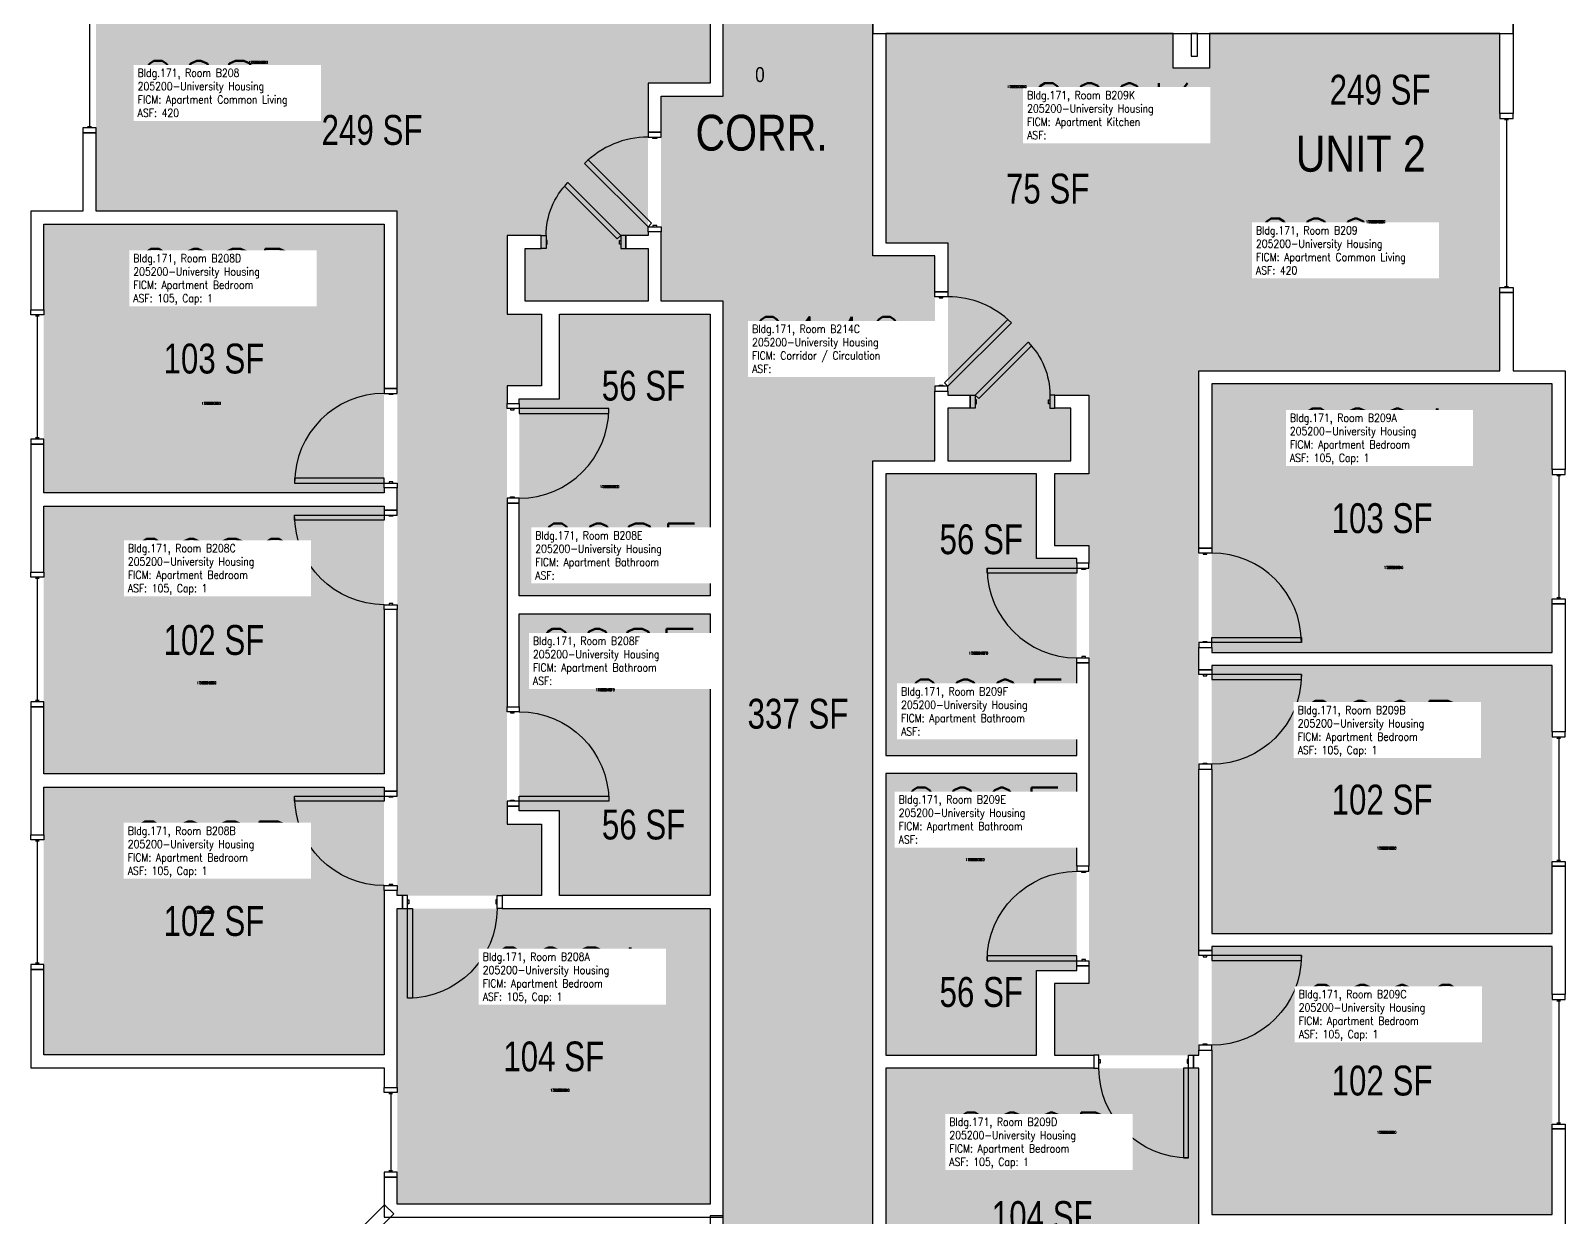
# Model space of a CAD drawing. Header units: inches. Extents: x -98 to 2219, y 102 to 2358.
# Drawn here: x 1596 to 2212, y 1337 to 1814 of the extents above; entities that cross this region are included whole.
import ezdxf
from ezdxf.enums import TextEntityAlignment as Align

# ---------------------------------------------------------------- set-up
doc = ezdxf.new("R2010")
doc.units = ezdxf.units.IN
doc.header["$LTSCALE"] = 96
doc.header["$MEASUREMENT"] = 0
for name, color, linetype in [('A-Area-Iden', 1, 'Continuous'), ('A-Door', 2, 'Continuous'), ('A-Glaz', 1, 'Continuous'), ('A-IDEN-RNUM', 7, 'Continuous'), ('A-IDEN-SNUM', 4, 'Continuous'), ('A-IDEN-VNUM', 4, 'Continuous'), ('A-Wall', 5, 'Continuous'), ('AREA-TEXT', 3, 'Continuous'), ('Rooms-Category-Color', 7, 'Continuous'), ('Rooms-College-Color', 7, 'Continuous'), ('Rooms-Department-Color', 7, 'Continuous'), ('Rooms-Division-Color', 7, 'Continuous'), ('Rooms-Information', 7, 'Continuous')]:
    doc.layers.add(name, color=color, linetype=linetype)
doc.styles.add('AREA', font='arial.ttf', dxfattribs={"width": 0.75, "height": 12})
doc.styles.add('ROOMSNUMBER', font='txt.shx', dxfattribs={"height": 0.03})
doc.styles.add('ROOMVNUMBER', font='simplex.shx', dxfattribs={"width": 0.85})
doc.styles.get("Standard").update_dxf_attribs({"font": 'ARIALN.TTF'})

msp = doc.modelspace()

# ---------------------------------------------------------------- hatches: boundary and pattern name
h = msp.add_hatch()
h.set_pattern_fill('ANSI31', color=256, angle=90, style=0)
h.set_pattern_definition([(135, (1222.829, 1277.82816), (-0.088388348, -0.088388348), [])])
h.paths.add_polyline_path([(1806.78, 1609.3), (1806.78, 1668.03), (1815.99, 1668.03), (1815.99, 1609.3)], flags=9)
h = msp.add_hatch()
h.set_pattern_fill('ANSI31', color=256, style=0)
h.set_pattern_definition([(45, (2585.01571, 1213.70845), (0.088388348, -0.088388348), [])])
h.paths.add_polyline_path([(2001.07, 1545.18), (2001.07, 1603.91), (1991.86, 1603.91), (1991.86, 1545.18)], flags=9)
at = {"layer": 'Rooms-Category-Color', "true_color": 0xadadad}
msp.add_hatch(color=253, dxfattribs=at).paths.add_polyline_path([(1933.92, 1907.33), (1873.92, 1907.33), (1873.92, 1787.42), (1848.92, 1787.42), (1848.92, 1705.09), (1873.92, 1705.09), (1873.92, 1171.68), (1958.51, 1171.41), (1933.92, 1196), (1933.92, 1640.97), (1958.92, 1640.97), (1958.92, 1723.3), (1933.92, 1723.3)])
at = {"layer": 'Rooms-Category-Color', "true_color": 0x728ef3}
for points in [[(1738.55, 1876.81), (1738.55, 1792.67), (1843.67, 1792.67), (1843.67, 1731.54), (1834.72, 1731.54), (1834.72, 1726.29), (1843.67, 1726.29), (1843.67, 1705.09), (1794.3, 1705.09), (1794.3, 1726.29), (1800.72, 1726.29), (1800.72, 1731.54), (1787.05, 1731.54), (1787.05, 1699.84), (1800.92, 1699.84), (1800.92, 1671.09), (1787.05, 1671.09), (1787.05, 1495.06), (1800.92, 1495.06), (1800.92, 1466.31), (1742.92, 1466.31), (1742.92, 1741.31), (1621.92, 1741.31), (1621.92, 1876.81)], [(1868.67, 1792.67), (1738.55, 1792.67), (1738.55, 1862.81), (1753.17, 1862.81), (1753.17, 1876.81), (1868.67, 1876.81)], [(1939.17, 1728.55), (2069.3, 1728.55), (2069.3, 1798.69), (2054.67, 1798.69), (2054.67, 1812.69), (1939.17, 1812.69)], [(2069.3, 1812.69), (2069.3, 1728.55), (1964.17, 1728.55), (1964.17, 1667.42), (1973.12, 1667.42), (1973.12, 1662.17), (1964.17, 1662.17), (1964.17, 1640.97), (2013.55, 1640.97), (2013.55, 1662.17), (2007.12, 1662.17), (2007.12, 1667.42), (2020.8, 1667.42), (2020.8, 1635.72), (2006.92, 1635.72), (2006.92, 1606.97), (2020.8, 1606.97), (2020.8, 1430.94), (2006.92, 1430.94), (2006.92, 1402.19), (2064.92, 1402.19), (2064.92, 1677.19), (2185.92, 1677.19), (2185.92, 1812.69)], [(1600.92, 1736.06), (1600.92, 1628.06), (1737.67, 1628.06), (1737.67, 1736.06)], [(1868.67, 1586.7), (1791.92, 1586.7), (1791.92, 1665.84), (1808.17, 1665.84), (1808.17, 1699.84), (1868.67, 1699.84)], [(2206.92, 1671.94), (2206.92, 1563.94), (2070.17, 1563.94), (2070.17, 1671.94)], [(1939.17, 1522.58), (2015.92, 1522.58), (2015.92, 1601.72), (1999.67, 1601.72), (1999.67, 1635.72), (1939.17, 1635.72)], [(1600.92, 1515.18), (1737.67, 1515.18), (1737.67, 1622.81), (1600.92, 1622.81)], [(1868.67, 1466.31), (1808.17, 1466.31), (1808.17, 1500.31), (1791.92, 1500.31), (1791.92, 1579.45), (1868.67, 1579.45)], [(2206.92, 1451.07), (2070.17, 1451.07), (2070.17, 1558.69), (2206.92, 1558.69)], [(1939.17, 1402.19), (1999.67, 1402.19), (1999.67, 1436.19), (2015.92, 1436.19), (2015.92, 1515.33), (1939.17, 1515.33)], [(1737.67, 1402.31), (1600.92, 1402.31), (1600.92, 1509.93), (1737.67, 1509.93)], [(1868.67, 1342.31), (1742.92, 1342.31), (1742.92, 1461.06), (1868.67, 1461.06)], [(2070.17, 1338.19), (2206.92, 1338.19), (2206.92, 1445.82), (2070.17, 1445.82)], [(1939.17, 1278.19), (2064.92, 1278.19), (2064.92, 1396.94), (1939.17, 1396.94)]]:
    msp.add_hatch(color=171, dxfattribs=at).paths.add_polyline_path(points)
at = {"layer": 'Rooms-College-Color', "true_color": 0xadadad}
for points in [[(1933.92, 1907.33), (1873.92, 1907.33), (1873.92, 1787.42), (1848.92, 1787.42), (1848.92, 1705.09), (1873.92, 1705.09), (1873.92, 1171.68), (1958.51, 1171.41), (1933.92, 1196), (1933.92, 1640.97), (1958.92, 1640.97), (1958.92, 1723.3), (1933.92, 1723.3)], [(1738.55, 1876.81), (1738.55, 1792.67), (1843.67, 1792.67), (1843.67, 1731.54), (1834.72, 1731.54), (1834.72, 1726.29), (1843.67, 1726.29), (1843.67, 1705.09), (1794.3, 1705.09), (1794.3, 1726.29), (1800.72, 1726.29), (1800.72, 1731.54), (1787.05, 1731.54), (1787.05, 1699.84), (1800.92, 1699.84), (1800.92, 1671.09), (1787.05, 1671.09), (1787.05, 1495.06), (1800.92, 1495.06), (1800.92, 1466.31), (1742.92, 1466.31), (1742.92, 1741.31), (1621.92, 1741.31), (1621.92, 1876.81)], [(1868.67, 1792.67), (1738.55, 1792.67), (1738.55, 1862.81), (1753.17, 1862.81), (1753.17, 1876.81), (1868.67, 1876.81)], [(1939.17, 1728.55), (2069.3, 1728.55), (2069.3, 1798.69), (2054.67, 1798.69), (2054.67, 1812.69), (1939.17, 1812.69)], [(2069.3, 1812.69), (2069.3, 1728.55), (1964.17, 1728.55), (1964.17, 1667.42), (1973.12, 1667.42), (1973.12, 1662.17), (1964.17, 1662.17), (1964.17, 1640.97), (2013.55, 1640.97), (2013.55, 1662.17), (2007.12, 1662.17), (2007.12, 1667.42), (2020.8, 1667.42), (2020.8, 1635.72), (2006.92, 1635.72), (2006.92, 1606.97), (2020.8, 1606.97), (2020.8, 1430.94), (2006.92, 1430.94), (2006.92, 1402.19), (2064.92, 1402.19), (2064.92, 1677.19), (2185.92, 1677.19), (2185.92, 1812.69)], [(1600.92, 1736.06), (1600.92, 1628.06), (1737.67, 1628.06), (1737.67, 1736.06)], [(1868.67, 1586.7), (1791.92, 1586.7), (1791.92, 1665.84), (1808.17, 1665.84), (1808.17, 1699.84), (1868.67, 1699.84)], [(2206.92, 1671.94), (2206.92, 1563.94), (2070.17, 1563.94), (2070.17, 1671.94)], [(1939.17, 1522.58), (2015.92, 1522.58), (2015.92, 1601.72), (1999.67, 1601.72), (1999.67, 1635.72), (1939.17, 1635.72)], [(1600.92, 1515.18), (1737.67, 1515.18), (1737.67, 1622.81), (1600.92, 1622.81)], [(1868.67, 1466.31), (1808.17, 1466.31), (1808.17, 1500.31), (1791.92, 1500.31), (1791.92, 1579.45), (1868.67, 1579.45)], [(2206.92, 1451.07), (2070.17, 1451.07), (2070.17, 1558.69), (2206.92, 1558.69)], [(1939.17, 1402.19), (1999.67, 1402.19), (1999.67, 1436.19), (2015.92, 1436.19), (2015.92, 1515.33), (1939.17, 1515.33)], [(1737.67, 1402.31), (1600.92, 1402.31), (1600.92, 1509.93), (1737.67, 1509.93)], [(1868.67, 1342.31), (1742.92, 1342.31), (1742.92, 1461.06), (1868.67, 1461.06)], [(2070.17, 1338.19), (2206.92, 1338.19), (2206.92, 1445.82), (2070.17, 1445.82)], [(1939.17, 1278.19), (2064.92, 1278.19), (2064.92, 1396.94), (1939.17, 1396.94)]]:
    msp.add_hatch(color=253, dxfattribs=at).paths.add_polyline_path(points)
at = {"layer": 'Rooms-Department-Color', "true_color": 0xacacac}
msp.add_hatch(color=253, dxfattribs=at).paths.add_polyline_path([(1933.92, 1907.33), (1873.92, 1907.33), (1873.92, 1787.42), (1848.92, 1787.42), (1848.92, 1705.09), (1873.92, 1705.09), (1873.92, 1171.68), (1958.51, 1171.41), (1933.92, 1196), (1933.92, 1640.97), (1958.92, 1640.97), (1958.92, 1723.3), (1933.92, 1723.3)])
at = {"layer": 'Rooms-Department-Color', "true_color": 0x604aed}
for points in [[(1738.55, 1876.81), (1738.55, 1792.67), (1843.67, 1792.67), (1843.67, 1731.54), (1834.72, 1731.54), (1834.72, 1726.29), (1843.67, 1726.29), (1843.67, 1705.09), (1794.3, 1705.09), (1794.3, 1726.29), (1800.72, 1726.29), (1800.72, 1731.54), (1787.05, 1731.54), (1787.05, 1699.84), (1800.92, 1699.84), (1800.92, 1671.09), (1787.05, 1671.09), (1787.05, 1495.06), (1800.92, 1495.06), (1800.92, 1466.31), (1742.92, 1466.31), (1742.92, 1741.31), (1621.92, 1741.31), (1621.92, 1876.81)], [(1868.67, 1792.67), (1738.55, 1792.67), (1738.55, 1862.81), (1753.17, 1862.81), (1753.17, 1876.81), (1868.67, 1876.81)], [(1939.17, 1728.55), (2069.3, 1728.55), (2069.3, 1798.69), (2054.67, 1798.69), (2054.67, 1812.69), (1939.17, 1812.69)], [(2069.3, 1812.69), (2069.3, 1728.55), (1964.17, 1728.55), (1964.17, 1667.42), (1973.12, 1667.42), (1973.12, 1662.17), (1964.17, 1662.17), (1964.17, 1640.97), (2013.55, 1640.97), (2013.55, 1662.17), (2007.12, 1662.17), (2007.12, 1667.42), (2020.8, 1667.42), (2020.8, 1635.72), (2006.92, 1635.72), (2006.92, 1606.97), (2020.8, 1606.97), (2020.8, 1430.94), (2006.92, 1430.94), (2006.92, 1402.19), (2064.92, 1402.19), (2064.92, 1677.19), (2185.92, 1677.19), (2185.92, 1812.69)], [(1600.92, 1736.06), (1600.92, 1628.06), (1737.67, 1628.06), (1737.67, 1736.06)], [(1868.67, 1586.7), (1791.92, 1586.7), (1791.92, 1665.84), (1808.17, 1665.84), (1808.17, 1699.84), (1868.67, 1699.84)], [(2206.92, 1671.94), (2206.92, 1563.94), (2070.17, 1563.94), (2070.17, 1671.94)], [(1939.17, 1522.58), (2015.92, 1522.58), (2015.92, 1601.72), (1999.67, 1601.72), (1999.67, 1635.72), (1939.17, 1635.72)], [(1600.92, 1515.18), (1737.67, 1515.18), (1737.67, 1622.81), (1600.92, 1622.81)], [(1868.67, 1466.31), (1808.17, 1466.31), (1808.17, 1500.31), (1791.92, 1500.31), (1791.92, 1579.45), (1868.67, 1579.45)], [(2206.92, 1451.07), (2070.17, 1451.07), (2070.17, 1558.69), (2206.92, 1558.69)], [(1939.17, 1402.19), (1999.67, 1402.19), (1999.67, 1436.19), (2015.92, 1436.19), (2015.92, 1515.33), (1939.17, 1515.33)], [(1737.67, 1402.31), (1600.92, 1402.31), (1600.92, 1509.93), (1737.67, 1509.93)], [(1868.67, 1342.31), (1742.92, 1342.31), (1742.92, 1461.06), (1868.67, 1461.06)], [(2070.17, 1338.19), (2206.92, 1338.19), (2206.92, 1445.82), (2070.17, 1445.82)], [(1939.17, 1278.19), (2064.92, 1278.19), (2064.92, 1396.94), (1939.17, 1396.94)]]:
    msp.add_hatch(color=173, dxfattribs=at).paths.add_polyline_path(points)
at = {"layer": 'Rooms-Division-Color', "true_color": 0xadadad}
msp.add_hatch(color=253, dxfattribs=at).paths.add_polyline_path([(1933.92, 1907.33), (1873.92, 1907.33), (1873.92, 1787.42), (1848.92, 1787.42), (1848.92, 1705.09), (1873.92, 1705.09), (1873.92, 1171.68), (1958.51, 1171.41), (1933.92, 1196), (1933.92, 1640.97), (1958.92, 1640.97), (1958.92, 1723.3), (1933.92, 1723.3)])
at = {"layer": 'Rooms-Division-Color', "true_color": 0x604aed}
for points in [[(1738.55, 1876.81), (1738.55, 1792.67), (1843.67, 1792.67), (1843.67, 1731.54), (1834.72, 1731.54), (1834.72, 1726.29), (1843.67, 1726.29), (1843.67, 1705.09), (1794.3, 1705.09), (1794.3, 1726.29), (1800.72, 1726.29), (1800.72, 1731.54), (1787.05, 1731.54), (1787.05, 1699.84), (1800.92, 1699.84), (1800.92, 1671.09), (1787.05, 1671.09), (1787.05, 1495.06), (1800.92, 1495.06), (1800.92, 1466.31), (1742.92, 1466.31), (1742.92, 1741.31), (1621.92, 1741.31), (1621.92, 1876.81)], [(1868.67, 1792.67), (1738.55, 1792.67), (1738.55, 1862.81), (1753.17, 1862.81), (1753.17, 1876.81), (1868.67, 1876.81)], [(1939.17, 1728.55), (2069.3, 1728.55), (2069.3, 1798.69), (2054.67, 1798.69), (2054.67, 1812.69), (1939.17, 1812.69)], [(2069.3, 1812.69), (2069.3, 1728.55), (1964.17, 1728.55), (1964.17, 1667.42), (1973.12, 1667.42), (1973.12, 1662.17), (1964.17, 1662.17), (1964.17, 1640.97), (2013.55, 1640.97), (2013.55, 1662.17), (2007.12, 1662.17), (2007.12, 1667.42), (2020.8, 1667.42), (2020.8, 1635.72), (2006.92, 1635.72), (2006.92, 1606.97), (2020.8, 1606.97), (2020.8, 1430.94), (2006.92, 1430.94), (2006.92, 1402.19), (2064.92, 1402.19), (2064.92, 1677.19), (2185.92, 1677.19), (2185.92, 1812.69)], [(1600.92, 1736.06), (1600.92, 1628.06), (1737.67, 1628.06), (1737.67, 1736.06)], [(1868.67, 1586.7), (1791.92, 1586.7), (1791.92, 1665.84), (1808.17, 1665.84), (1808.17, 1699.84), (1868.67, 1699.84)], [(2206.92, 1671.94), (2206.92, 1563.94), (2070.17, 1563.94), (2070.17, 1671.94)], [(1939.17, 1522.58), (2015.92, 1522.58), (2015.92, 1601.72), (1999.67, 1601.72), (1999.67, 1635.72), (1939.17, 1635.72)], [(1600.92, 1515.18), (1737.67, 1515.18), (1737.67, 1622.81), (1600.92, 1622.81)], [(1868.67, 1466.31), (1808.17, 1466.31), (1808.17, 1500.31), (1791.92, 1500.31), (1791.92, 1579.45), (1868.67, 1579.45)], [(2206.92, 1451.07), (2070.17, 1451.07), (2070.17, 1558.69), (2206.92, 1558.69)], [(1939.17, 1402.19), (1999.67, 1402.19), (1999.67, 1436.19), (2015.92, 1436.19), (2015.92, 1515.33), (1939.17, 1515.33)], [(1737.67, 1402.31), (1600.92, 1402.31), (1600.92, 1509.93), (1737.67, 1509.93)], [(1868.67, 1342.31), (1742.92, 1342.31), (1742.92, 1461.06), (1868.67, 1461.06)], [(2070.17, 1338.19), (2206.92, 1338.19), (2206.92, 1445.82), (2070.17, 1445.82)], [(1939.17, 1278.19), (2064.92, 1278.19), (2064.92, 1396.94), (1939.17, 1396.94)]]:
    msp.add_hatch(color=173, dxfattribs=at).paths.add_polyline_path(points)

# ---------------------------------------------------------------- linework, layer by layer
at = {"layer": 'A-Door'}
for points in [[(1848.92, 1771.03), (1848.92, 1773.03), (1843.67, 1773.03), (1843.67, 1771.03)], [(1847.17, 1771.03), (1847.17, 1770.53), (1845.67, 1770.53), (1845.67, 1771.03)], [(1843.67, 1735.03), (1845.09, 1736.44), (1819.63, 1761.9), (1818.22, 1760.48)], [(1832.72, 1731.54), (1831.31, 1730.13), (1810.09, 1751.34), (1811.51, 1752.75)], [(1848.92, 1735.03), (1848.92, 1733.03), (1843.67, 1733.03), (1843.67, 1735.03)], [(1847.17, 1735.03), (1847.17, 1735.53), (1845.67, 1735.53), (1845.67, 1735.03)], [(1802.72, 1726.29), (1800.72, 1726.29), (1800.72, 1731.54), (1802.72, 1731.54)], [(1802.72, 1728.04), (1803.22, 1728.04), (1803.22, 1729.54), (1802.72, 1729.54)], [(1832.72, 1728.04), (1832.22, 1728.04), (1832.22, 1729.54), (1832.72, 1729.54)], [(1832.72, 1726.29), (1834.72, 1726.29), (1834.72, 1731.54), (1832.72, 1731.54)], [(1958.92, 1706.91), (1958.92, 1708.91), (1964.17, 1708.91), (1964.17, 1706.91)], [(1960.67, 1706.91), (1960.67, 1706.41), (1962.17, 1706.41), (1962.17, 1706.91)], [(1964.17, 1670.91), (1962.76, 1672.32), (1988.21, 1697.78), (1989.63, 1696.37)], [(1975.12, 1667.42), (1976.54, 1666.01), (1997.75, 1687.22), (1996.34, 1688.64)], [(1958.92, 1670.91), (1958.92, 1668.91), (1964.17, 1668.91), (1964.17, 1670.91)], [(1960.67, 1670.91), (1960.67, 1671.41), (1962.17, 1671.41), (1962.17, 1670.91)], [(1742.92, 1668.06), (1742.92, 1670.06), (1737.67, 1670.06), (1737.67, 1668.06)], [(1741.17, 1668.06), (1741.17, 1667.56), (1739.67, 1667.56), (1739.67, 1668.06)], [(1975.12, 1662.17), (1973.12, 1662.17), (1973.12, 1667.42), (1975.12, 1667.42)], [(1975.12, 1663.92), (1975.62, 1663.92), (1975.62, 1665.42), (1975.12, 1665.42)], [(2005.12, 1663.92), (2004.62, 1663.92), (2004.62, 1665.42), (2005.12, 1665.42)], [(2005.12, 1662.17), (2007.12, 1662.17), (2007.12, 1667.42), (2005.12, 1667.42)], [(1787.05, 1661.95), (1787.05, 1663.95), (1791.92, 1663.95), (1791.92, 1661.95)], [(1788.42, 1661.95), (1788.42, 1661.45), (1789.92, 1661.45), (1789.92, 1661.95)], [(1791.92, 1661.95), (1791.92, 1659.95), (1827.92, 1659.95), (1827.92, 1661.95)], [(1737.67, 1632.06), (1737.67, 1634.06), (1701.67, 1634.06), (1701.67, 1632.06)], [(1742.92, 1632.06), (1742.92, 1630.06), (1737.67, 1630.06), (1737.67, 1632.06)], [(1741.17, 1632.06), (1741.17, 1632.56), (1739.67, 1632.56), (1739.67, 1632.06)], [(1787.05, 1625.95), (1787.05, 1623.95), (1791.92, 1623.95), (1791.92, 1625.95)], [(1788.42, 1625.95), (1788.42, 1626.45), (1789.92, 1626.45), (1789.92, 1625.95)], [(1737.67, 1619.18), (1737.67, 1617.18), (1701.67, 1617.18), (1701.67, 1619.18)], [(1742.92, 1619.18), (1742.92, 1621.18), (1737.67, 1621.18), (1737.67, 1619.18)], [(1741.17, 1619.18), (1741.17, 1618.68), (1739.67, 1618.68), (1739.67, 1619.18)], [(2064.92, 1603.94), (2064.92, 1605.94), (2070.17, 1605.94), (2070.17, 1603.94)], [(2066.67, 1603.94), (2066.67, 1603.44), (2068.17, 1603.44), (2068.17, 1603.94)], [(2015.92, 1597.83), (2015.92, 1595.83), (1979.92, 1595.83), (1979.92, 1597.83)], [(2020.8, 1597.83), (2020.8, 1599.83), (2015.92, 1599.83), (2015.92, 1597.83)], [(2019.42, 1597.83), (2019.42, 1597.33), (2017.92, 1597.33), (2017.92, 1597.83)], [(1742.92, 1583.18), (1742.92, 1581.18), (1737.67, 1581.18), (1737.67, 1583.18)], [(1741.17, 1583.18), (1741.17, 1583.68), (1739.67, 1583.68), (1739.67, 1583.18)], [(2064.92, 1567.94), (2064.92, 1565.94), (2070.17, 1565.94), (2070.17, 1567.94)], [(2066.67, 1567.94), (2066.67, 1568.44), (2068.17, 1568.44), (2068.17, 1567.94)], [(2070.17, 1567.94), (2070.17, 1569.94), (2106.17, 1569.94), (2106.17, 1567.94)], [(2020.8, 1561.83), (2020.8, 1559.83), (2015.92, 1559.83), (2015.92, 1561.83)], [(2019.42, 1561.83), (2019.42, 1562.33), (2017.92, 1562.33), (2017.92, 1561.83)], [(2064.92, 1555.07), (2064.92, 1557.07), (2070.17, 1557.07), (2070.17, 1555.07)], [(2066.67, 1555.07), (2066.67, 1554.57), (2068.17, 1554.57), (2068.17, 1555.07)], [(2070.17, 1555.07), (2070.17, 1553.07), (2106.17, 1553.07), (2106.17, 1555.07)], [(1787.05, 1540.2), (1787.05, 1542.2), (1791.92, 1542.2), (1791.92, 1540.2)], [(1788.42, 1540.2), (1788.42, 1539.7), (1789.92, 1539.7), (1789.92, 1540.2)], [(2064.92, 1519.07), (2064.92, 1517.07), (2070.17, 1517.07), (2070.17, 1519.07)], [(2066.67, 1519.07), (2066.67, 1519.57), (2068.17, 1519.57), (2068.17, 1519.07)], [(1737.67, 1506.31), (1737.67, 1504.31), (1701.67, 1504.31), (1701.67, 1506.31)], [(1742.92, 1506.31), (1742.92, 1508.31), (1737.67, 1508.31), (1737.67, 1506.31)], [(1741.17, 1506.31), (1741.17, 1505.81), (1739.67, 1505.81), (1739.67, 1506.31)], [(1788.42, 1504.2), (1788.42, 1504.7), (1789.92, 1504.7), (1789.92, 1504.2)], [(1791.92, 1504.2), (1791.92, 1506.2), (1827.92, 1506.2), (1827.92, 1504.2)], [(1787.05, 1504.2), (1787.05, 1502.2), (1791.92, 1502.2), (1791.92, 1504.2)], [(2020.8, 1476.08), (2020.8, 1478.08), (2015.92, 1478.08), (2015.92, 1476.08)], [(2019.42, 1476.08), (2019.42, 1475.58), (2017.92, 1475.58), (2017.92, 1476.08)], [(1742.92, 1470.31), (1742.92, 1468.31), (1737.67, 1468.31), (1737.67, 1470.31)], [(1741.17, 1470.31), (1741.17, 1470.81), (1739.67, 1470.81), (1739.67, 1470.31)], [(1747.05, 1466.31), (1745.05, 1466.31), (1745.05, 1461.06), (1747.05, 1461.06)], [(1747.05, 1464.56), (1747.55, 1464.56), (1747.55, 1463.06), (1747.05, 1463.06)], [(1783.05, 1464.56), (1782.55, 1464.56), (1782.55, 1463.06), (1783.05, 1463.06)], [(1783.05, 1466.31), (1785.05, 1466.31), (1785.05, 1461.06), (1783.05, 1461.06)], [(1747.05, 1461.06), (1749.05, 1461.06), (1749.05, 1425.06), (1747.05, 1425.06)], [(2064.92, 1442.19), (2064.92, 1444.19), (2070.17, 1444.19), (2070.17, 1442.19)], [(2015.92, 1440.08), (2015.92, 1442.08), (1979.92, 1442.08), (1979.92, 1440.08)], [(2020.8, 1440.08), (2020.8, 1438.08), (2015.92, 1438.08), (2015.92, 1440.08)], [(2019.42, 1440.08), (2019.42, 1440.58), (2017.92, 1440.58), (2017.92, 1440.08)], [(2066.67, 1442.19), (2066.67, 1441.69), (2068.17, 1441.69), (2068.17, 1442.19)], [(2070.17, 1442.19), (2070.17, 1440.19), (2106.17, 1440.19), (2106.17, 1442.19)], [(2064.92, 1406.19), (2064.92, 1404.19), (2070.17, 1404.19), (2070.17, 1406.19)], [(2066.67, 1406.19), (2066.67, 1406.69), (2068.17, 1406.69), (2068.17, 1406.19)], [(2024.8, 1402.19), (2022.8, 1402.19), (2022.8, 1396.94), (2024.8, 1396.94)], [(2024.8, 1400.44), (2025.3, 1400.44), (2025.3, 1398.94), (2024.8, 1398.94)], [(2060.8, 1400.44), (2060.3, 1400.44), (2060.3, 1398.94), (2060.8, 1398.94)], [(2060.8, 1402.19), (2062.8, 1402.19), (2062.8, 1396.94), (2060.8, 1396.94)], [(2060.8, 1396.94), (2058.8, 1396.94), (2058.8, 1360.94), (2060.8, 1360.94)]]:
    msp.add_lwpolyline(points, close=True, dxfattribs=at)
for centre, start, end in [((1843.67, 1735.03), 90, 135), ((1964.17, 1670.91), 45, 90), ((1737.67, 1632.06), 90, 180), ((1791.92, 1661.95), 270, 0), ((2070.17, 1567.94), 0, 90), ((2015.92, 1597.83), 180, 270)]:
    msp.add_arc(centre, 36, start, end, dxfattribs=at)
at = {"layer": 'A-Door', "extrusion": (0, 0, -1)}
for centre, radius, start, end in [((-1832.72, 1731.54), 30, 0, 45), ((-1975.12, 1667.42), 30, 135, 180), ((-1737.67, 1619.18), 36, 270, 0), ((-2070.17, 1555.07), 36, 180, 270), ((-1791.92, 1504.2), 36, 90, 180), ((-1737.67, 1506.31), 36, 270, 0), ((-2015.92, 1440.08), 36, 0, 90), ((-1747.05, 1461.06), 36, 180, 270), ((-2070.17, 1442.19), 36, 180, 270), ((-2060.8, 1396.94), 36, 270, 0)]:
    msp.add_arc(centre, radius, start, end, dxfattribs=at)
at = {"layer": 'A-Glaz'}
for p, q in [((1619.3, 1842.19), (1619.3, 1775.19)), ((2187.8, 1778.07), (2189.3, 1778.07)), ((2188.55, 1778.07), (2188.55, 1711.07)), ((1620.05, 1775.19), (1618.55, 1775.19)), ((2187.8, 1711.07), (2189.3, 1711.07)), ((1599.05, 1699.15), (1597.55, 1699.15)), ((1598.3, 1699.15), (1598.3, 1650.15)), ((1599.05, 1650.15), (1597.55, 1650.15)), ((2208.8, 1635.04), (2210.3, 1635.04)), ((2209.55, 1635.04), (2209.55, 1586.04)), ((1599.05, 1593.68), (1597.55, 1593.68)), ((1598.3, 1593.68), (1598.3, 1544.68)), ((2208.8, 1586.04), (2210.3, 1586.04)), ((1599.05, 1544.68), (1597.55, 1544.68)), ((2208.8, 1529.57), (2210.3, 1529.57)), ((2209.55, 1529.57), (2209.55, 1480.57)), ((1599.05, 1488.16), (1597.55, 1488.16)), ((1598.3, 1488.16), (1598.3, 1439.16)), ((2208.8, 1480.57), (2210.3, 1480.57)), ((1599.05, 1439.16), (1597.55, 1439.16)), ((2208.8, 1424.04), (2210.3, 1424.04)), ((2209.55, 1424.04), (2209.55, 1375.04)), ((1741.05, 1386.69), (1739.55, 1386.69)), ((1740.3, 1386.69), (1740.3, 1355.69)), ((2208.8, 1375.04), (2210.3, 1375.04)), ((1741.05, 1355.69), (1739.55, 1355.69))]:
    msp.add_line(p, q, dxfattribs=at)
for points in [[(2191.17, 1778.57), (2191.17, 1780.57), (2185.92, 1780.57), (2185.92, 1778.57)], [(1616.67, 1774.69), (1616.67, 1772.69), (1621.92, 1772.69), (1621.92, 1774.69)], [(2191.17, 1710.57), (2191.17, 1708.57), (2185.92, 1708.57), (2185.92, 1710.57)], [(1595.67, 1699.65), (1595.67, 1701.65), (1600.92, 1701.65), (1600.92, 1699.65)], [(1595.67, 1649.65), (1595.67, 1647.65), (1600.92, 1647.65), (1600.92, 1649.65)], [(2212.17, 1635.54), (2212.17, 1637.54), (2206.92, 1637.54), (2206.92, 1635.54)], [(1595.67, 1594.18), (1595.67, 1596.18), (1600.92, 1596.18), (1600.92, 1594.18)], [(2212.17, 1585.54), (2212.17, 1583.54), (2206.92, 1583.54), (2206.92, 1585.54)], [(1595.67, 1544.18), (1595.67, 1542.18), (1600.92, 1542.18), (1600.92, 1544.18)], [(2212.17, 1530.07), (2212.17, 1532.07), (2206.92, 1532.07), (2206.92, 1530.07)], [(1595.67, 1488.66), (1595.67, 1490.66), (1600.92, 1490.66), (1600.92, 1488.66)], [(2212.17, 1480.07), (2212.17, 1478.07), (2206.92, 1478.07), (2206.92, 1480.07)], [(1595.67, 1438.66), (1595.67, 1436.66), (1600.92, 1436.66), (1600.92, 1438.66)], [(2212.17, 1424.54), (2212.17, 1426.54), (2206.92, 1426.54), (2206.92, 1424.54)], [(1737.67, 1387.19), (1737.67, 1389.19), (1742.92, 1389.19), (1742.92, 1387.19)], [(2212.17, 1374.54), (2212.17, 1372.54), (2206.92, 1372.54), (2206.92, 1374.54)], [(1737.67, 1355.19), (1737.67, 1353.19), (1742.92, 1353.19), (1742.92, 1355.19)]]:
    msp.add_lwpolyline(points, close=True, dxfattribs=at)
at = {"layer": 'A-Wall'}
for p, q in [((1933.92, 1907.33), (1933.92, 1812.69)), ((1873.92, 1787.42), (1873.92, 1882.06)), ((1868.67, 1876.81), (1868.67, 1792.67)), ((2191.17, 1812.69), (2191.17, 1850.06)), ((1933.92, 1723.3), (1933.92, 1817.94)), ((1933.92, 1812.69), (2191.17, 1812.69)), ((1939.17, 1812.69), (1939.17, 1728.55)), ((2054.67, 1812.69), (1939.17, 1812.69)), ((2054.67, 1798.69), (2054.67, 1812.69)), ((2064.42, 1812.69), (2061.92, 1812.69)), ((2061.92, 1812.69), (2061.92, 1803.57)), ((2064.42, 1803.57), (2064.42, 1812.69)), ((2185.92, 1812.69), (2069.3, 1812.69)), ((2069.3, 1812.69), (2069.3, 1798.69)), ((2185.92, 1780.57), (2185.92, 1812.69)), ((2191.17, 1817.94), (2191.17, 1780.57)), ((2061.92, 1803.57), (2064.42, 1803.57)), ((2069.3, 1798.69), (2054.67, 1798.69)), ((1843.67, 1792.67), (1843.67, 1773.03)), ((1868.67, 1792.67), (1843.67, 1792.67)), ((1848.92, 1773.03), (1848.92, 1787.42)), ((1848.92, 1787.42), (1873.92, 1787.42)), ((2191.17, 1780.57), (2185.92, 1780.57)), ((1616.67, 1772.69), (1616.67, 1741.31)), ((1621.92, 1772.69), (1616.67, 1772.69)), ((1621.92, 1741.31), (1621.92, 1772.69)), ((1843.67, 1773.03), (1848.92, 1773.03)), ((1595.67, 1741.31), (1595.67, 1701.65)), ((1616.67, 1741.31), (1595.67, 1741.31)), ((1742.92, 1741.31), (1621.92, 1741.31)), ((1742.92, 1670.06), (1742.92, 1741.31)), ((1600.92, 1701.65), (1600.92, 1736.06)), ((1600.92, 1736.06), (1737.67, 1736.06)), ((1737.67, 1736.06), (1737.67, 1670.06)), ((1843.67, 1733.03), (1843.67, 1731.54)), ((1848.92, 1733.03), (1843.67, 1733.03)), ((1848.92, 1705.09), (1848.92, 1733.03)), ((1787.05, 1731.54), (1787.05, 1699.84)), ((1800.72, 1731.54), (1787.05, 1731.54)), ((1794.3, 1705.09), (1794.3, 1726.29)), ((1794.3, 1726.29), (1800.72, 1726.29)), ((1800.72, 1726.29), (1800.72, 1731.54)), ((1843.67, 1731.54), (1834.72, 1731.54)), ((1834.72, 1731.54), (1834.72, 1726.29)), ((1834.72, 1726.29), (1843.67, 1726.29)), ((1843.67, 1726.29), (1843.67, 1705.09)), ((1939.17, 1728.55), (1964.17, 1728.55)), ((1964.17, 1728.55), (1964.17, 1708.91)), ((1958.92, 1723.3), (1933.92, 1723.3)), ((1958.92, 1708.91), (1958.92, 1723.3)), ((1964.17, 1708.91), (1958.92, 1708.91)), ((2185.92, 1677.19), (2185.92, 1708.57)), ((2185.92, 1708.57), (2191.17, 1708.57)), ((2191.17, 1708.57), (2191.17, 1677.19)), ((1595.67, 1701.65), (1600.92, 1701.65)), ((1843.67, 1705.09), (1794.3, 1705.09)), ((1873.92, 1705.09), (1848.92, 1705.09)), ((1873.92, 1465.68), (1873.92, 1705.09)), ((1787.05, 1699.84), (1800.92, 1699.84)), ((1800.92, 1699.84), (1800.92, 1671.09)), ((1808.17, 1665.84), (1808.17, 1699.84)), ((1808.17, 1699.84), (1868.67, 1699.84)), ((1868.67, 1699.84), (1868.67, 1586.7)), ((2064.92, 1677.19), (2185.92, 1677.19)), ((2064.92, 1605.94), (2064.92, 1677.19)), ((2191.17, 1677.19), (2212.17, 1677.19)), ((2212.17, 1677.19), (2212.17, 1637.54)), ((1787.05, 1671.09), (1787.05, 1663.95)), ((1800.92, 1671.09), (1787.05, 1671.09)), ((2206.92, 1671.94), (2070.17, 1671.94)), ((2070.17, 1671.94), (2070.17, 1605.94)), ((2206.92, 1637.54), (2206.92, 1671.94)), ((1737.67, 1670.06), (1742.92, 1670.06)), ((1791.92, 1663.95), (1791.92, 1665.84)), ((1791.92, 1665.84), (1808.17, 1665.84)), ((1958.92, 1640.97), (1958.92, 1668.91)), ((1958.92, 1668.91), (1964.17, 1668.91)), ((1964.17, 1668.91), (1964.17, 1667.42)), ((1964.17, 1667.42), (1973.12, 1667.42)), ((1973.12, 1667.42), (1973.12, 1662.17)), ((2007.12, 1667.42), (2020.8, 1667.42)), ((2007.12, 1662.17), (2007.12, 1667.42)), ((2020.8, 1667.42), (2020.8, 1635.72)), ((1787.05, 1663.95), (1791.92, 1663.95)), ((1973.12, 1662.17), (1964.17, 1662.17)), ((1964.17, 1662.17), (1964.17, 1640.97)), ((2013.55, 1662.17), (2007.12, 1662.17)), ((2013.55, 1640.97), (2013.55, 1662.17)), ((1595.67, 1647.65), (1595.67, 1596.18)), ((1600.92, 1647.65), (1595.67, 1647.65)), ((1600.92, 1628.06), (1600.92, 1647.65)), ((1933.92, 1401.57), (1933.92, 1640.97)), ((1933.92, 1640.97), (1958.92, 1640.97)), ((1964.17, 1640.97), (2013.55, 1640.97)), ((1939.17, 1635.72), (1939.17, 1522.58)), ((1999.67, 1635.72), (1939.17, 1635.72)), ((1999.67, 1601.72), (1999.67, 1635.72)), ((2006.92, 1635.72), (2006.92, 1606.97)), ((2020.8, 1635.72), (2006.92, 1635.72)), ((2212.17, 1637.54), (2206.92, 1637.54)), ((1737.67, 1628.06), (1600.92, 1628.06)), ((1737.67, 1630.06), (1737.67, 1628.06)), ((1742.92, 1630.06), (1737.67, 1630.06)), ((1742.92, 1621.18), (1742.92, 1630.06)), ((1600.92, 1596.18), (1600.92, 1622.81)), ((1600.92, 1622.81), (1737.67, 1622.81)), ((1737.67, 1622.81), (1737.67, 1621.18)), ((1787.05, 1623.95), (1787.05, 1542.2)), ((1791.92, 1623.95), (1787.05, 1623.95)), ((1791.92, 1586.7), (1791.92, 1623.95)), ((1737.67, 1621.18), (1742.92, 1621.18)), ((2006.92, 1606.97), (2020.8, 1606.97)), ((2020.8, 1606.97), (2020.8, 1599.83)), ((2070.17, 1605.94), (2064.92, 1605.94)), ((2015.92, 1601.72), (1999.67, 1601.72)), ((2015.92, 1599.83), (2015.92, 1601.72)), ((2020.8, 1599.83), (2015.92, 1599.83)), ((1595.67, 1596.18), (1600.92, 1596.18)), ((1868.67, 1586.7), (1791.92, 1586.7)), ((1737.67, 1581.18), (1737.67, 1515.18)), ((1742.92, 1581.18), (1737.67, 1581.18)), ((1742.92, 1508.31), (1742.92, 1581.18)), ((1791.92, 1542.2), (1791.92, 1579.45)), ((1791.92, 1579.45), (1868.67, 1579.45)), ((1868.67, 1579.45), (1868.67, 1466.31)), ((2206.92, 1563.94), (2206.92, 1583.54)), ((2206.92, 1583.54), (2212.17, 1583.54)), ((2212.17, 1583.54), (2212.17, 1532.07)), ((2064.92, 1557.07), (2064.92, 1565.94)), ((2064.92, 1565.94), (2070.17, 1565.94)), ((2070.17, 1565.94), (2070.17, 1563.94)), ((2015.92, 1522.58), (2015.92, 1559.83)), ((2015.92, 1559.83), (2020.8, 1559.83)), ((2020.8, 1559.83), (2020.8, 1478.08)), ((2070.17, 1563.94), (2206.92, 1563.94)), ((2070.17, 1557.07), (2064.92, 1557.07)), ((2206.92, 1558.69), (2070.17, 1558.69)), ((2070.17, 1558.69), (2070.17, 1557.07)), ((2206.92, 1532.07), (2206.92, 1558.69)), ((1600.92, 1542.18), (1595.67, 1542.18)), ((1595.67, 1542.18), (1595.67, 1490.66)), ((1600.92, 1515.18), (1600.92, 1542.18)), ((1787.05, 1542.2), (1791.92, 1542.2)), ((2212.17, 1532.07), (2206.92, 1532.07)), ((1939.17, 1522.58), (2015.92, 1522.58)), ((2064.92, 1444.19), (2064.92, 1517.07)), ((2064.92, 1517.07), (2070.17, 1517.07)), ((2070.17, 1517.07), (2070.17, 1451.07)), ((1737.67, 1515.18), (1600.92, 1515.18)), ((2015.92, 1515.33), (1939.17, 1515.33)), ((1939.17, 1515.33), (1939.17, 1402.19)), ((2015.92, 1478.08), (2015.92, 1515.33)), ((1600.92, 1509.93), (1737.67, 1509.93)), ((1600.92, 1490.66), (1600.92, 1509.93)), ((1737.67, 1509.93), (1737.67, 1508.31)), ((1737.67, 1508.31), (1742.92, 1508.31)), ((1787.05, 1502.2), (1787.05, 1495.06)), ((1791.92, 1502.2), (1787.05, 1502.2)), ((1791.92, 1500.31), (1791.92, 1502.2)), ((1808.17, 1500.31), (1791.92, 1500.31)), ((1808.17, 1466.31), (1808.17, 1500.31)), ((1787.05, 1495.06), (1800.92, 1495.06)), ((1800.92, 1495.06), (1800.92, 1466.31)), ((1595.67, 1490.66), (1600.92, 1490.66)), ((2020.8, 1478.08), (2015.92, 1478.08)), ((2206.92, 1451.07), (2206.92, 1478.07)), ((2206.92, 1478.07), (2212.17, 1478.07)), ((2212.17, 1478.07), (2212.17, 1426.54)), ((1737.67, 1468.31), (1737.67, 1402.31)), ((1742.92, 1468.31), (1737.67, 1468.31)), ((1742.92, 1466.31), (1742.92, 1468.31)), ((1745.05, 1466.31), (1742.92, 1466.31)), ((1745.05, 1461.06), (1745.05, 1466.31)), ((1787.67, 1466.31), (1785.05, 1466.31)), ((1785.05, 1466.31), (1785.05, 1461.06)), ((1800.92, 1466.31), (1787.67, 1466.31)), ((1868.67, 1466.31), (1808.17, 1466.31)), ((1873.92, 1337.06), (1873.92, 1465.68)), ((1742.92, 1397.68), (1742.92, 1461.06)), ((1742.92, 1461.06), (1745.05, 1461.06)), ((1785.05, 1461.06), (1787.67, 1461.06)), ((1787.67, 1461.06), (1868.67, 1461.06)), ((1868.67, 1461.06), (1868.67, 1342.31)), ((2070.17, 1451.07), (2206.92, 1451.07)), ((2070.17, 1444.19), (2064.92, 1444.19)), ((2206.92, 1445.82), (2070.17, 1445.82)), ((2070.17, 1445.82), (2070.17, 1444.19)), ((2206.92, 1426.54), (2206.92, 1445.82)), ((1595.67, 1436.66), (1595.67, 1397.06)), ((1600.92, 1436.66), (1595.67, 1436.66)), ((1600.92, 1402.31), (1600.92, 1436.66)), ((2015.92, 1436.19), (2015.92, 1438.08)), ((2015.92, 1438.08), (2020.8, 1438.08)), ((2020.8, 1438.08), (2020.8, 1430.94)), ((1999.67, 1436.19), (2015.92, 1436.19)), ((1999.67, 1402.19), (1999.67, 1436.19)), ((2020.8, 1430.94), (2006.92, 1430.94)), ((2006.92, 1430.94), (2006.92, 1402.19)), ((2212.17, 1426.54), (2206.92, 1426.54)), ((1737.67, 1402.31), (1600.92, 1402.31)), ((1933.92, 1272.94), (1933.92, 1401.57)), ((1939.17, 1402.19), (1999.67, 1402.19)), ((2006.92, 1402.19), (2020.17, 1402.19)), ((2020.17, 1402.19), (2022.8, 1402.19)), ((2022.8, 1402.19), (2022.8, 1396.94)), ((2062.8, 1402.19), (2064.92, 1402.19)), ((2062.8, 1396.94), (2062.8, 1402.19)), ((2064.92, 1402.19), (2064.92, 1404.19)), ((2064.92, 1404.19), (2070.17, 1404.19)), ((2070.17, 1404.19), (2070.17, 1338.19)), ((1595.67, 1397.06), (1737.67, 1397.06)), ((1737.67, 1397.06), (1737.67, 1389.19)), ((1742.92, 1389.19), (1742.92, 1397.68)), ((1939.17, 1396.94), (1939.17, 1278.19)), ((2020.17, 1396.94), (1939.17, 1396.94)), ((2022.8, 1396.94), (2020.17, 1396.94)), ((2064.92, 1396.94), (2062.8, 1396.94)), ((2064.92, 1333.57), (2064.92, 1396.94)), ((1737.67, 1389.19), (1742.92, 1389.19)), ((2206.92, 1338.19), (2206.92, 1372.54)), ((2206.92, 1372.54), (2212.17, 1372.54)), ((2212.17, 1372.54), (2212.17, 1332.94)), ((1737.67, 1353.19), (1737.67, 1337.06)), ((1742.92, 1353.19), (1737.67, 1353.19)), ((1742.92, 1342.31), (1742.92, 1353.19)), ((1737.86, 1342.13), (1691.23, 1295.5)), ((1694.94, 1291.79), (1741.57, 1338.41)), ((1741.57, 1338.41), (1737.86, 1342.13)), ((1868.67, 1342.31), (1742.92, 1342.31)), ((2070.17, 1338.19), (2206.92, 1338.19)), ((1737.67, 1337.06), (1873.92, 1337.06)), ((1873.92, 1337.68), (1868.67, 1337.68)), ((1868.67, 1337.68), (1868.67, 1229.85)), ((1873.92, 1229.85), (1873.92, 1337.68))]:
    msp.add_line(p, q, dxfattribs=at)

# ---------------------------------------------------------------- texts
at = {"layer": 'A-Area-Iden'}
for s, height, p in [('0', 6, (1888.63, 1793.15)), ('CORR.', 14.4, (1889.31, 1765.6)), ('UNIT 2', 14.4, (2130.02, 1757.14))]:
    msp.add_text(s, height=height, dxfattribs=at).set_placement(p, align=Align.CENTER)
at = {"layer": 'A-IDEN-RNUM', "style": 'ROOMSNUMBER', "width": 0.85}
for s, p in [('0208-00', (1687.12, 1801.09)), ('0209-K0', (1991.87, 1791.3)), ('0209-00', (2135.95, 1737.02)), ('0214-C0', (1916.85, 1688.22)), ('0208-D0', (1668.21, 1664.1)), ('0208-E0', (1828.23, 1630.59)), ('0209-A0', (2143.21, 1598.14)), ('0209-F0', (1976.42, 1563.7)), ('0208-C0', (1666.33, 1551.76)), ('0208-F0', (1826.45, 1548.98)), ('0209-B0', (2140.39, 1485.38)), ('0209-E0', (1975.08, 1480.75)), ('0208-B0', (1665.46, 1459.68)), ('0208-A0', (1808.28, 1388.11)), ('0209-C0', (2140.39, 1371.21))]:
    msp.add_text(s, height=1, dxfattribs=at).set_placement(p, align=Align.MIDDLE_CENTER)
at = {"layer": 'A-IDEN-SNUM', "style": 'ROOMSNUMBER', "width": 0.85}
for s, p in [('1710B20800', (1687.12, 1801.09)), ('1710B209K0', (1991.87, 1791.3)), ('1710B20900', (2135.95, 1737.02)), ('1710B214C0', (1916.85, 1688.22)), ('1710B208D0', (1668.21, 1664.1)), ('1710B208E0', (1828.23, 1630.59)), ('1710B209A0', (2143.21, 1598.14)), ('1710B209F0', (1976.42, 1563.7)), ('1710B208C0', (1666.33, 1551.76)), ('1710B208F0', (1826.45, 1548.98)), ('1710B209B0', (2140.39, 1485.38)), ('1710B209E0', (1975.08, 1480.75)), ('1710B208B0', (1665.46, 1459.68)), ('1710B208A0', (1808.28, 1388.11)), ('1710B209C0', (2140.39, 1371.21))]:
    msp.add_text(s, height=1, dxfattribs=at).set_placement(p, align=Align.MIDDLE_CENTER)
at = {"layer": 'A-IDEN-VNUM', "style": 'ROOMVNUMBER'}
for s, width, p in [('208', 0.85, (1663.23, 1790.41)), ('209K', 0.85, (2029.66, 1781.45)), ('209', 0.85, (2112.02, 1727.14)), ('208D', 0.85, (1670.59, 1714.85)), ('214C', 0.8, (1915.9, 1687.54)), ('209A', 0.85, (2136.11, 1650.74)), ('208E', 0.85, (1831.62, 1604.58)), ('208C', 0.85, (1668.85, 1598.37)), ('208F', 0.85, (1830.67, 1562.21)), ('209F', 0.85, (1978.56, 1541.88)), ('209B', 0.85, (2138.38, 1533.36)), ('209E', 0.85, (1977.62, 1498.48)), ('208B', 0.85, (1668.37, 1484.84)), ('208A', 0.85, (1811.88, 1434.26)), ('209C', 0.85, (2139.24, 1419.2)), ('209D', 0.85, (1998.43, 1367.89))]:
    msp.add_text(s, height=22.5, dxfattribs=dict(at, width=width)).set_placement(p, align=Align.MIDDLE_CENTER)
at = {"layer": 'AREA-TEXT', "style": 'AREA', "width": 0.75}
for s, p in [('249 SF', (2137.77, 1790.07)), ('249 SF', (1732.8, 1773.91)), ('75 SF', (2004.23, 1750.35)), ('103 SF', (1669.3, 1682.06)), ('56 SF', (1841.86, 1671.18)), ('103 SF', (2138.55, 1617.94)), ('56 SF', (1977.55, 1609.47)), ('102 SF', (1669.3, 1569)), ('337 SF', (1903.92, 1539.37)), ('102 SF', (2138.55, 1504.88)), ('56 SF', (1841.9, 1494.86)), ('102 SF', (1669.3, 1456.12)), ('56 SF', (1977.55, 1427.58)), ('104 SF', (1805.8, 1401.68)), ('102 SF', (2138.55, 1392)), ('104 SF', (2002.05, 1337.57))]:
    msp.add_text(s, height=12, dxfattribs=at).set_placement(p, align=Align.MIDDLE_CENTER)

# ---------------------------------------------------------------- next in the draw order: texts
at = {"layer": 'Rooms-Information', "char_height": 3.2143, "width": 72, "attachment_point": 7, "style": 'ROOMVNUMBER', "bg_fill": 3, "box_fill_scale": 1.5, "bg_fill_color": 256, "bg_fill_true_color": 13158600, "bg_fill_transparency": 0}
for s, insert in [('Bldg.171, Room B208^M^J205200-University Housing^M^JFICM: Apartment Common Living^M^JASF: 420', (1638.64, 1779.16)), ('Bldg.171, Room B209K^M^J205200-University Housing^M^JFICM: Apartment Kitchen^M^JASF: ', (1995.97, 1770.2)), ('Bldg.171, Room B209^M^J205200-University Housing^M^JFICM: Apartment Common Living^M^JASF: 420', (2087.89, 1715.89)), ('Bldg.171, Room B208D^M^J205200-University Housing^M^JFICM: Apartment Bedroom^M^JASF: 105, Cap: 1', (1636.89, 1703.6)), ('Bldg.171, Room B214C^M^J205200-University Housing^M^JFICM: Corridor / Circulation^M^JASF: ', (1885.48, 1676.29)), ('Bldg.171, Room B209A^M^J205200-University Housing^M^JFICM: Apartment Bedroom^M^JASF: 105, Cap: 1', (2101.51, 1639.49)), ('Bldg.171, Room B208C^M^J205200-University Housing^M^JFICM: Apartment Bedroom^M^JASF: 105, Cap: 1', (1634.7, 1587.12)), ('Bldg.171, Room B208E^M^J205200-University Housing^M^JFICM: Apartment Bathroom^M^JASF: ', (1798.38, 1593.33)), ('Bldg.171, Room B208F^M^J205200-University Housing^M^JFICM: Apartment Bathroom^M^JASF: ', (1797.43, 1550.96)), ('Bldg.171, Room B209F^M^J205200-University Housing^M^JFICM: Apartment Bathroom^M^JASF: ', (1945.32, 1530.63)), ('Bldg.171, Room B209B^M^J205200-University Housing^M^JFICM: Apartment Bedroom^M^JASF: 105, Cap: 1', (2104.68, 1522.11)), ('Bldg.171, Room B209E^M^J205200-University Housing^M^JFICM: Apartment Bathroom^M^JASF: ', (1944.38, 1487.23)), ('Bldg.171, Room B208B^M^J205200-University Housing^M^JFICM: Apartment Bedroom^M^JASF: 105, Cap: 1', (1634.67, 1473.59)), ('Bldg.171, Room B208A^M^J205200-University Housing^M^JFICM: Apartment Bedroom^M^JASF: 105, Cap: 1', (1777.27, 1423.01)), ('Bldg.171, Room B209C^M^J205200-University Housing^M^JFICM: Apartment Bedroom^M^JASF: 105, Cap: 1', (2105.08, 1407.95)), ('Bldg.171, Room B209D^M^J205200-University Housing^M^JFICM: Apartment Bedroom^M^JASF: 105, Cap: 1', (1964.73, 1356.64))]:
    msp.add_mtext(s, dxfattribs=dict(at, insert=insert))

doc.saveas('drawing.dxf')
